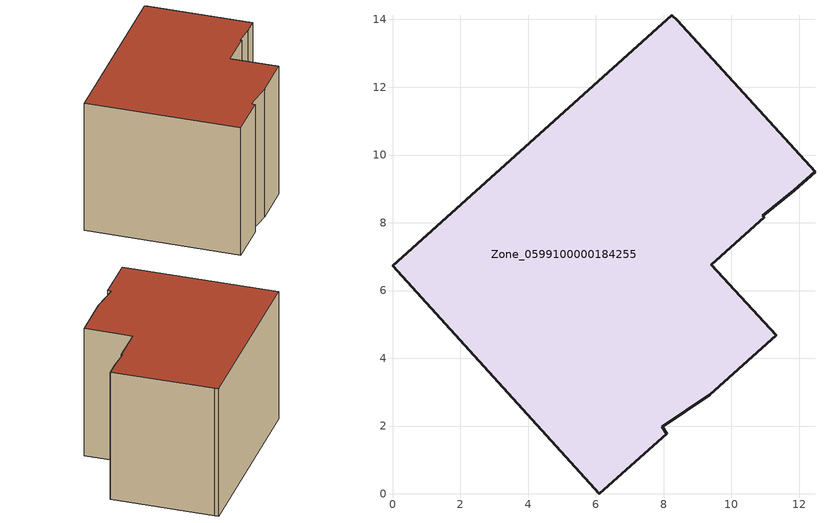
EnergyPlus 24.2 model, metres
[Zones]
Zone_0599100000184255
 floor ground (C_G): 10.97,8.16 9.41,6.76 11.32,4.68 9.37,2.93 7.97,1.97 8.09,1.78 6.11,0 0,6.73 8.24,14.13 8.41,13.98 12.47,9.5 11.86,8.95 10.93,8.21 z0
 wall outside (C_F): 8.41,13.98 8.24,14.13 0,6.73 6.11,0 8.09,1.78 7.97,1.97 9.37,2.93 11.32,4.68 9.41,6.76 10.97,8.16 10.93,8.21 11.86,8.95 12.47,9.5 8.41,13.98 z0:8.18
 roof outside (C_R): 12.47,9.5 8.41,13.98 8.24,14.13 0,6.73 6.11,0 8.09,1.78 7.97,1.97 9.37,2.93 11.32,4.68 9.41,6.76 10.97,8.16 10.93,8.21 11.86,8.95 z8.18
[BUILDING]
Pand.0599100000184255: North Axis=0; Terrain=City; Loads Convergence Tolerance Value=0.04; Temperature Convergence Tolerance Value=0.4; Solar Distribution=FullExterior; Maximum Number of Warmup Days=25; Minimum Number of Warmup Days=1
[Site:Location]
Rotterdam.The.Hague.AP_ZH_NLD Design_Conditions: Latitude=51.96; Longitude=4.45; Time Zone=1; Elevation=-4.5
[SITE:GROUNDTEMPERATURE:BUILDINGSURFACE]
18, 18, 18, 18, 18, 18, 18, 18, 18, 18, 18, 18
[MATERIAL] Thermal Absorptance=0.9; Solar Absorptance=0.7; Visible Absorptance=0.7
Name | Roughness | Thickness | Conductivity | Density | Specific Heat
G.D.1965 | MediumSmooth | 0.15 | 1 | 540 | 1210
F.D.1965 | Rough | 0.3 | 0.857143 | 1920 | 840
R.D.1965 | MediumRough | 0.2 | 0.08 | 1500 | 1000
[CONSTRUCTION]
C_G: G.D.1965
C_F: F.D.1965
C_R: R.D.1965
[ZONE]
Zone_0599100000184255: Type=1; Multiplier=1; Ceiling Height=Autocalculate; Volume=Autocalculate; Floor Area=autocalculate; Part of Total Floor Area=Yes
[ZONEINFILTRATION:DESIGNFLOWRATE]
Infil_Zone_0599100000184255: Zone or ZoneList or Space or SpaceList=Zone_0599100000184255; Schedule=AlwaysOn; Design Flow Rate Calculation Method=Flow/Area; Flow Rate per Floor Area=0.0042; Constant Term Coefficient=1; Temperature Term Coefficient=0; Velocity Term Coefficient=0; Velocity Squared Term Coefficient=0
[HVACTEMPLATE:ZONE:IDEALLOADSAIRSYSTEM]
Zone_0599100000184255: Maximum Heating Supply Air Temperature=50; Minimum Cooling Supply Air Temperature=13; Maximum Heating Supply Air Humidity Ratio=0.0156; Minimum Cooling Supply Air Humidity Ratio=0.0077; Heating Limit=NoLimit; Cooling Limit=NoLimit; Dehumidification Control Type=ConstantSensibleHeatRatio; Cooling Sensible Heat Ratio=0.7; Dehumidification Setpoint=60; Humidification Control Type=None; Humidification Setpoint=30; Outdoor Air Method=None; Outdoor Air Flow Rate per Person=0.00944; Outdoor Air Flow Rate per Zone Floor Area=0; Outdoor Air Flow Rate per Zone=0; Demand Controlled Ventilation Type=None; Outdoor Air Economizer Type=NoEconomizer; Heat Recovery Type=None; Sensible Heat Recovery Effectiveness=0.7; Latent Heat Recovery Effectiveness=0.65
[ZONECONTROL:THERMOSTAT]
ThermostatControl_Zone_0599100000184255: Zone or ZoneList=Zone_0599100000184255; Control Type Schedule=DualSetpointControlType; Control 1=Thermostat_Zone_0599100000184255; Temperature Difference Between Cutout And Setpoint=0
[THERMOSTATSETPOINT:DUALSETPOINT]
Thermostat_Zone_0599100000184255: Heating Setpoint Temperature Schedule=HeatingSetpoint_Zone_0599100000184255; Cooling Setpoint Temperature Schedule=CoolingSetpoint_Zone_0599100000184255
[SCHEDULE:COMPACT]
HeatingSetpoint_Zone_0599100000184255: Through: 12/31, For: AllDays, Until: 24:00, 21
CoolingSetpoint_Zone_0599100000184255: Through: 12/31, For: AllDays, Until: 24:00, 24
DualSetpointControlType: Through: 12/31, For: AllDays, Until: 24:00, 4
AlwaysOn: Through: 12/31, For: AllDays, Until: 24:00, 1
